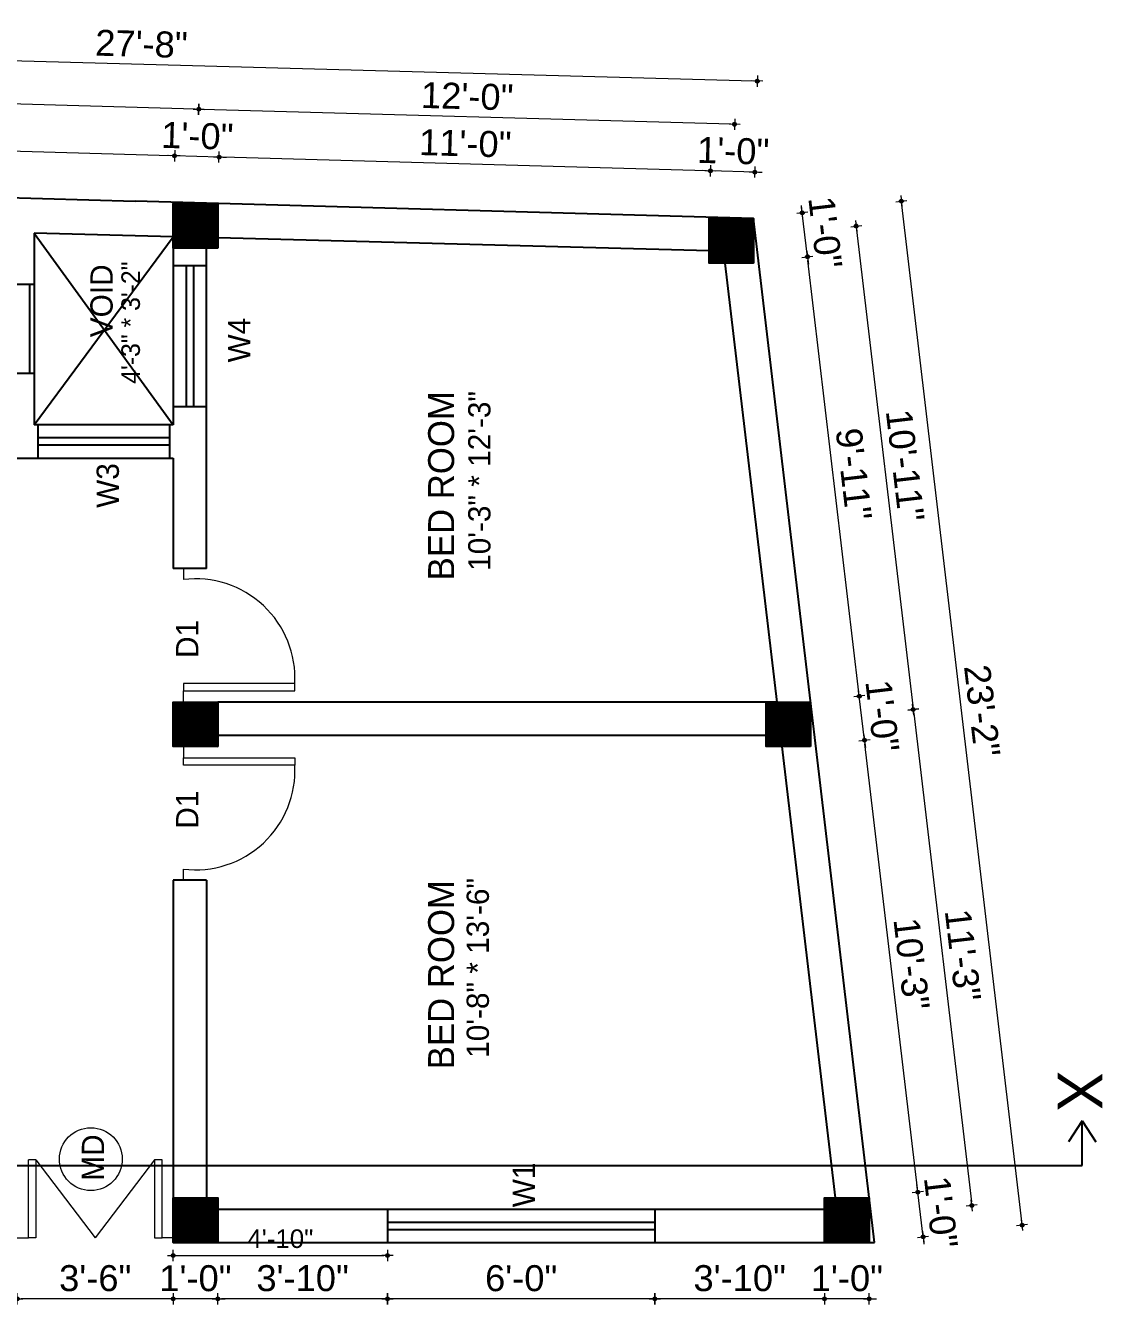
# Model space of a CAD drawing. Header units: inches. Extents: x 10143 to 33197, y -150 to 3760.
# Drawn here: x 25984.8 to 26274.9, y 1911.7 to 2257.3 of the extents above; entities that cross this region are included whole.
import ezdxf
from ezdxf.enums import TextEntityAlignment as Align

# ---------------------------------------------------------------- set-up
doc = ezdxf.new("R2010")
doc.units = ezdxf.units.IN
doc.header["$LTSCALE"] = 0.5
doc.header["$MEASUREMENT"] = 0
doc.header["$PDMODE"] = 66
for name, color, linetype, lineweight in [('0.13', 2, 'Continuous', 13), ('DW TEXT', 92, 'Continuous', 15), ('ELEVATION', 85, 'Continuous', 9), ('hatch', 9, 'Continuous', 0), ('Toilet', 7, 'Continuous', 25)]:
    doc.layers.add(name, color=color, linetype=linetype, lineweight=lineweight)
doc.styles.add('CEN', font='GOTHIC.TTF')
doc.styles.get("Standard").update_dxf_attribs({"font": 'arial.ttf'})
doc.dimstyles.new('S8', dxfattribs={"dimtxt": 5, "dimasz": 1, "dimexe": 6, "dimexo": 18, "dimgap": 1.9375, "dimtad": 1, "dimdec": 0, "dimzin": 3, "dimdsep": 46, "dimlunit": 4, "dimtxsty": 'Standard', "dimblk": 'dot 2', "dimcen": 12, "dimse1": 1, "dimse2": 1, "dimclrd": 1, "dimclre": 1, "dimclrt": 256, "dimadec": 0, "dimazin": 0, "dimtfac": 0.75, "dimtdec": 0, "dimtix": 1, "dimtmove": 1, "dimatfit": 3, "dimldrblk": 'DOT', "dimfxl": 1, "dimtolj": 1, "dimtzin": 0, "dimlwd": 9, "dimlwe": 9, "dimarcsym": 0})

# ---------------------------------------------------------------- blocks, each defined once
blk = doc.blocks.new('dot1')
at = {"layer": 'hatch'}
h = blk.add_hatch(color=256, dxfattribs=at)
edge = h.paths.add_edge_path()
edge.add_arc((0, 0), 1, 0, 360)
for p, q in [((3, 0), (-3, 0)), ((0, 3), (0, -3))]:
    blk.add_line(p, q, dxfattribs=at)
blk.add_circle((0, 0), 1, dxfattribs=at)
blk = doc.blocks.new('dot 2')
at = {"layer": 'hatch', "xscale": 0.5, "yscale": 0.5, "zscale": 0.5}
blk.add_blockref('dot1', (0, 0), dxfattribs=at)
blk = doc.blocks.new('*D1813')
at = {"layer": 'Defpoints', "color": 0, "transparency": 16777216}
for p in [(26200.06, 1929.47), (26212.06, 1929.47), (26200.06, 1914.3)]:
    blk.add_point(p, dxfattribs=at)
at = {"layer": 'Toilet', "color": 1, "lineweight": 9, "transparency": 16777216}
for p, q in [((26199.06, 1914.3), (26198.06, 1914.3)), ((26212.06, 1914.3), (26200.06, 1914.3)), ((26213.06, 1914.3), (26214.06, 1914.3))]:
    blk.add_line(p, q, dxfattribs=at)
blk.add_blockref('dot 2', (26200.06, 1914.3), dxfattribs=at)
at = {"layer": 'Toilet', "color": 1, "lineweight": 9, "transparency": 16777216, "rotation": 180}
blk.add_blockref('dot 2', (26212.06, 1914.3), dxfattribs=at)
at = {"layer": 'Toilet', "transparency": 16777216, "insert": (26206.06, 1919.81), "char_height": 7, "attachment_point": 5}
blk.add_mtext('\\A1;1\'-0"', dxfattribs=at)
blk = doc.blocks.new('_Dot')
at = {"color": 0, "linetype": 'ByBlock', "lineweight": -2}
blk.add_line((-0.5, 0), (-1, 0), dxfattribs=at)
at = {"color": 0, "linetype": 'ByBlock', "const_width": 0.5}
blk.add_lwpolyline([(-0.25, 0, 1), (0.25, 0, 1)], format="xyb", close=True, dxfattribs=at)
blk = doc.blocks.new('*D1814')
at = {"layer": 'Defpoints', "color": 0, "transparency": 16777216}
for p in [(26154.32, 1929.47), (26200.06, 1929.47), (26154.32, 1914.3)]:
    blk.add_point(p, dxfattribs=at)
at = {"layer": 'Toilet', "color": 1, "lineweight": 9, "transparency": 16777216}
blk.add_line((26199.06, 1914.3), (26155.32, 1914.3), dxfattribs=at)
at = {"layer": 'Toilet', "color": 1, "lineweight": 9, "transparency": 16777216, "rotation": 180}
blk.add_blockref('dot 2', (26154.32, 1914.3), dxfattribs=at)
at = {"layer": 'Toilet', "color": 1, "lineweight": 9, "transparency": 16777216}
blk.add_blockref('dot 2', (26200.06, 1914.3), dxfattribs=at)
at = {"layer": 'Toilet', "transparency": 16777216, "insert": (26177.19, 1919.82), "char_height": 7, "attachment_point": 5}
blk.add_mtext('\\A1;3\'-10"', dxfattribs=at)
blk = doc.blocks.new('*D1815')
at = {"layer": 'Defpoints', "color": 0, "transparency": 16777216}
for p in [(26082.32, 1929.47), (26154.32, 1929.47), (26082.32, 1914.3)]:
    blk.add_point(p, dxfattribs=at)
at = {"layer": 'Toilet', "color": 1, "lineweight": 9, "transparency": 16777216}
blk.add_line((26153.32, 1914.3), (26083.32, 1914.3), dxfattribs=at)
at = {"layer": 'Toilet', "color": 1, "lineweight": 9, "transparency": 16777216, "rotation": 180}
blk.add_blockref('dot 2', (26082.32, 1914.3), dxfattribs=at)
at = {"layer": 'Toilet', "color": 1, "lineweight": 9, "transparency": 16777216}
blk.add_blockref('dot 2', (26154.32, 1914.3), dxfattribs=at)
at = {"layer": 'Toilet', "transparency": 16777216, "insert": (26118.32, 1919.81), "char_height": 7, "attachment_point": 5}
blk.add_mtext('\\A1;6\'-0"', dxfattribs=at)
blk = doc.blocks.new('*D1816')
at = {"layer": 'Defpoints', "color": 0, "transparency": 16777216}
for p in [(26036.57, 1929.47), (26082.32, 1929.47), (26036.57, 1914.3)]:
    blk.add_point(p, dxfattribs=at)
at = {"layer": 'Toilet', "color": 1, "lineweight": 9, "transparency": 16777216}
blk.add_line((26081.32, 1914.3), (26037.57, 1914.3), dxfattribs=at)
at = {"layer": 'Toilet', "color": 1, "lineweight": 9, "transparency": 16777216, "rotation": 180}
blk.add_blockref('dot 2', (26036.57, 1914.3), dxfattribs=at)
at = {"layer": 'Toilet', "color": 1, "lineweight": 9, "transparency": 16777216}
blk.add_blockref('dot 2', (26082.32, 1914.3), dxfattribs=at)
at = {"layer": 'Toilet', "transparency": 16777216, "insert": (26059.44, 1919.82), "char_height": 7, "attachment_point": 5}
blk.add_mtext('\\A1;3\'-10"', dxfattribs=at)
blk = doc.blocks.new('*D1817')
at = {"layer": 'Defpoints', "color": 0, "transparency": 16777216}
for p in [(26024.57, 1929.47), (26036.57, 1929.47), (26024.57, 1914.3)]:
    blk.add_point(p, dxfattribs=at)
at = {"layer": 'Toilet', "color": 1, "lineweight": 9, "transparency": 16777216}
for p, q in [((26023.57, 1914.3), (26022.57, 1914.3)), ((26036.57, 1914.3), (26024.57, 1914.3)), ((26037.57, 1914.3), (26038.57, 1914.3))]:
    blk.add_line(p, q, dxfattribs=at)
blk.add_blockref('dot 2', (26024.57, 1914.3), dxfattribs=at)
at = {"layer": 'Toilet', "color": 1, "lineweight": 9, "transparency": 16777216, "rotation": 180}
blk.add_blockref('dot 2', (26036.57, 1914.3), dxfattribs=at)
at = {"layer": 'Toilet', "transparency": 16777216, "insert": (26030.57, 1919.81), "char_height": 7, "attachment_point": 5}
blk.add_mtext('\\A1;1\'-0"', dxfattribs=at)
blk = doc.blocks.new('*D1818')
at = {"layer": 'Defpoints', "color": 0, "transparency": 16777216}
for p in [(25982.57, 1929.47), (26024.57, 1929.47), (25982.57, 1914.3)]:
    blk.add_point(p, dxfattribs=at)
at = {"layer": 'Toilet', "color": 1, "lineweight": 9, "transparency": 16777216}
blk.add_line((26023.57, 1914.3), (25983.57, 1914.3), dxfattribs=at)
at = {"layer": 'Toilet', "color": 1, "lineweight": 9, "transparency": 16777216, "rotation": 180}
blk.add_blockref('dot 2', (25982.57, 1914.3), dxfattribs=at)
at = {"layer": 'Toilet', "color": 1, "lineweight": 9, "transparency": 16777216}
blk.add_blockref('dot 2', (26024.57, 1914.3), dxfattribs=at)
at = {"layer": 'Toilet', "transparency": 16777216, "insert": (26003.57, 1919.82), "char_height": 7, "attachment_point": 5}
blk.add_mtext('\\A1;3\'-6"', dxfattribs=at)
blk = doc.blocks.new('*D1821')
at = {"layer": 'Defpoints', "color": 0, "transparency": 16777216}
for p in [(26030.57, 1935.47), (26206.06, 1935.47), (26030.57, 1899.41)]:
    blk.add_point(p, dxfattribs=at)
at = {"layer": 'Toilet', "color": 1, "lineweight": 9, "transparency": 16777216}
blk.add_line((26205.06, 1899.41), (26031.57, 1899.41), dxfattribs=at)
at = {"layer": 'Toilet', "color": 1, "lineweight": 9, "transparency": 16777216, "rotation": 180}
blk.add_blockref('dot 2', (26030.57, 1899.41), dxfattribs=at)
at = {"layer": 'Toilet', "color": 1, "lineweight": 9, "transparency": 16777216}
blk.add_blockref('dot 2', (26206.06, 1899.41), dxfattribs=at)
at = {"layer": 'Toilet', "transparency": 16777216, "insert": (26118.32, 1904.86), "char_height": 7, "attachment_point": 5}
blk.add_mtext('\\A1;14\'-7"', dxfattribs=at)
blk = doc.blocks.new('*D1822')
at = {"layer": 'Defpoints', "color": 0, "transparency": 16777216}
for p in [(25871.89, 1935.47), (26030.57, 1935.47), (25871.89, 1899.41)]:
    blk.add_point(p, dxfattribs=at)
at = {"layer": 'Toilet', "color": 1, "lineweight": 9, "transparency": 16777216}
blk.add_line((26029.57, 1899.41), (25872.89, 1899.41), dxfattribs=at)
at = {"layer": 'Toilet', "color": 1, "lineweight": 9, "transparency": 16777216, "rotation": 180}
blk.add_blockref('dot 2', (25871.89, 1899.41), dxfattribs=at)
at = {"layer": 'Toilet', "color": 1, "lineweight": 9, "transparency": 16777216}
blk.add_blockref('dot 2', (26030.57, 1899.41), dxfattribs=at)
at = {"layer": 'Toilet', "transparency": 16777216, "insert": (25951.23, 1904.92), "char_height": 7, "attachment_point": 5}
blk.add_mtext('\\A1;13\'-3"', dxfattribs=at)
blk = doc.blocks.new('*D1823')
at = {"layer": 'Defpoints', "color": 0, "transparency": 16777216}
for p in [(25865.89, 1929.47), (26212.06, 1929.47), (25865.89, 1885.53)]:
    blk.add_point(p, dxfattribs=at)
at = {"layer": 'Toilet', "color": 1, "lineweight": 9, "transparency": 16777216}
blk.add_line((26211.06, 1885.53), (25866.89, 1885.53), dxfattribs=at)
at = {"layer": 'Toilet', "color": 1, "lineweight": 9, "transparency": 16777216, "rotation": 180}
blk.add_blockref('dot 2', (25865.89, 1885.53), dxfattribs=at)
at = {"layer": 'Toilet', "color": 1, "lineweight": 9, "transparency": 16777216}
blk.add_blockref('dot 2', (26212.06, 1885.53), dxfattribs=at)
at = {"layer": 'Toilet', "transparency": 16777216, "insert": (26038.98, 1891.04), "char_height": 7, "attachment_point": 5}
blk.add_mtext('\\A1;28\'-10"', dxfattribs=at)
blk = doc.blocks.new('*D1824')
at = {"layer": 'Defpoints', "color": 0, "transparency": 16777216}
for p in [(26225.18, 1943.02), (26212.06, 1941.47), (26213.48, 1929.47)]:
    blk.add_point(p, dxfattribs=at)
at = {"layer": 'Toilet', "color": 1, "lineweight": 9, "transparency": 16777216}
for p, q in [((26225.06, 1944.01), (26224.94, 1945)), ((26226.59, 1931.02), (26225.18, 1943.02)), ((26226.71, 1930.02), (26226.83, 1929.03))]:
    blk.add_line(p, q, dxfattribs=at)
for p, rotation in [((26225.18, 1943.02), 276.7273510482261), ((26226.59, 1931.02), 96.72735104822614)]:
    blk.add_blockref('dot 2', p, dxfattribs=dict(at, rotation=rotation))
at = {"layer": 'Toilet', "transparency": 16777216, "insert": (26231.36, 1937.66), "char_height": 7, "attachment_point": 5, "rotation": 276.7274}
blk.add_mtext('\\A1;1\'-0"', dxfattribs=at)
blk = doc.blocks.new('*D1825')
at = {"layer": 'Defpoints', "color": 0, "transparency": 16777216}
for p in [(26210.81, 2064.8), (26196.3, 2063.09), (26212.06, 1941.47)]:
    blk.add_point(p, dxfattribs=at)
at = {"layer": 'Toilet', "color": 1, "lineweight": 9, "transparency": 16777216}
blk.add_line((26225.06, 1944.01), (26210.93, 2063.81), dxfattribs=at)
for p, rotation in [((26210.81, 2064.8), 96.72735104827724), ((26225.18, 1943.02), 276.7273510482772)]:
    blk.add_blockref('dot 2', p, dxfattribs=dict(at, rotation=rotation))
at = {"layer": 'Toilet', "transparency": 16777216, "insert": (26223.47, 2004.55), "char_height": 7, "attachment_point": 5, "rotation": 276.7274}
blk.add_mtext('\\A1;10\'-3"', dxfattribs=at)
blk = doc.blocks.new('*D1826')
at = {"layer": 'Defpoints', "color": 0, "transparency": 16777216}
for p in [(26196.3, 2075.09), (26209.41, 2076.64), (26196.3, 2063.09)]:
    blk.add_point(p, dxfattribs=at)
at = {"layer": 'Toilet', "color": 1, "lineweight": 9, "transparency": 16777216}
for p, q in [((26209.3, 2077.63), (26209.18, 2078.62)), ((26210.81, 2064.8), (26209.41, 2076.64)), ((26210.93, 2063.81), (26211.04, 2062.82))]:
    blk.add_line(p, q, dxfattribs=at)
for p, rotation in [((26209.41, 2076.64), 276.7273510482772), ((26210.81, 2064.8), 96.72735104827724)]:
    blk.add_blockref('dot 2', p, dxfattribs=dict(at, rotation=rotation))
at = {"layer": 'Toilet', "transparency": 16777216, "insert": (26215.59, 2071.37), "char_height": 7, "attachment_point": 5, "rotation": 276.7274}
blk.add_mtext('\\A1;1\'-0"', dxfattribs=at)
blk = doc.blocks.new('*D1827')
at = {"layer": 'Defpoints', "color": 0, "transparency": 16777216}
for p in [(26195.44, 2195.08), (26180.93, 2193.37), (26196.3, 2075.09)]:
    blk.add_point(p, dxfattribs=at)
at = {"layer": 'Toilet', "color": 1, "lineweight": 9, "transparency": 16777216}
blk.add_line((26209.3, 2077.63), (26195.56, 2194.09), dxfattribs=at)
for p, rotation in [((26195.44, 2195.08), 96.72735104827724), ((26209.41, 2076.64), 276.7273510482772)]:
    blk.add_blockref('dot 2', p, dxfattribs=dict(at, rotation=rotation))
at = {"layer": 'Toilet', "transparency": 16777216, "insert": (26207.9, 2136.5), "char_height": 7, "attachment_point": 5, "rotation": 276.7274}
blk.add_mtext('\\A1;9\'-11"', dxfattribs=at)
blk = doc.blocks.new('*D1828')
at = {"layer": 'Defpoints', "color": 0, "transparency": 16777216}
for p in [(26180.93, 2205.37), (26194.05, 2206.92), (26180.93, 2193.37)]:
    blk.add_point(p, dxfattribs=at)
at = {"layer": 'Toilet', "color": 1, "lineweight": 9, "transparency": 16777216}
for p, q in [((26193.93, 2207.91), (26193.81, 2208.9)), ((26195.44, 2195.08), (26194.05, 2206.92)), ((26195.56, 2194.09), (26195.68, 2193.09))]:
    blk.add_line(p, q, dxfattribs=at)
for p, rotation in [((26194.05, 2206.92), 276.7273510482772), ((26195.44, 2195.08), 96.72735104827724)]:
    blk.add_blockref('dot 2', p, dxfattribs=dict(at, rotation=rotation))
at = {"layer": 'Toilet', "transparency": 16777216, "insert": (26200.22, 2201.64), "char_height": 7, "attachment_point": 5, "rotation": 276.7274}
blk.add_mtext('\\A1;1\'-0"', dxfattribs=at)
blk = doc.blocks.new('*D1829')
at = {"layer": 'Defpoints', "color": 0, "transparency": 16777216}
for p in [(26174.93, 2199.37), (26223.94, 2073.06), (26190.3, 2069.09)]:
    blk.add_point(p, dxfattribs=at)
at = {"layer": 'Toilet', "color": 1, "lineweight": 9, "transparency": 16777216}
blk.add_line((26208.69, 2202.34), (26223.83, 2074.05), dxfattribs=at)
for p, rotation in [((26208.58, 2203.34), 96.72735104822522), ((26223.94, 2073.06), 276.7273510482252)]:
    blk.add_blockref('dot 2', p, dxfattribs=dict(at, rotation=rotation))
at = {"layer": 'Toilet', "transparency": 16777216, "insert": (26221.73, 2138.84), "char_height": 7, "attachment_point": 5, "rotation": 276.7274}
blk.add_mtext('\\A1;10\'-11"', dxfattribs=at)
blk = doc.blocks.new('*D1830')
at = {"layer": 'Defpoints', "color": 0, "transparency": 16777216}
for p in [(26190.3, 2069.09), (26239.7, 1939.44), (26206.06, 1935.47)]:
    blk.add_point(p, dxfattribs=at)
at = {"layer": 'Toilet', "color": 1, "lineweight": 9, "transparency": 16777216}
blk.add_line((26224.06, 2072.07), (26239.59, 1940.43), dxfattribs=at)
for p, rotation in [((26223.94, 2073.06), 96.72735104827724), ((26239.7, 1939.44), 276.7273510482772)]:
    blk.add_blockref('dot 2', p, dxfattribs=dict(at, rotation=rotation))
at = {"layer": 'Toilet', "transparency": 16777216, "insert": (26237.3, 2006.89), "char_height": 7, "attachment_point": 5, "rotation": 276.7274}
blk.add_mtext('\\A1;11\'-3"', dxfattribs=at)
blk = doc.blocks.new('*D1831')
at = {"layer": 'Defpoints', "color": 0, "transparency": 16777216}
for p in [(26220.73, 2210.06), (26180.93, 2205.37), (26213.48, 1929.47)]:
    blk.add_point(p, dxfattribs=at)
at = {"layer": 'Toilet', "color": 1, "lineweight": 9, "transparency": 16777216}
blk.add_line((26253.16, 1935.16), (26220.85, 2209.07), dxfattribs=at)
for p, rotation in [((26220.73, 2210.06), 96.72735104822537), ((26253.27, 1934.16), 276.7273510482254)]:
    blk.add_blockref('dot 2', p, dxfattribs=dict(at, rotation=rotation))
at = {"layer": 'Toilet', "transparency": 16777216, "insert": (26242.48, 2072.76), "char_height": 7, "attachment_point": 5, "rotation": 276.7274}
blk.add_mtext('\\A1;23\'-2"', dxfattribs=at)
blk = doc.blocks.new('*D1832')
at = {"layer": 'Defpoints', "color": 0, "transparency": 16777216}
for p in [(26031.45, 2234.8), (26030.57, 2203.42), (26174.93, 2199.37)]:
    blk.add_point(p, dxfattribs=at)
at = {"layer": 'Toilet', "color": 1, "lineweight": 9, "transparency": 16777216}
blk.add_line((26174.81, 2230.78), (26032.45, 2234.77), dxfattribs=at)
for p, rotation in [((26031.45, 2234.8), 178.3940478382747), ((26175.81, 2230.75), 358.3940478382747)]:
    blk.add_blockref('dot 2', p, dxfattribs=dict(at, rotation=rotation))
at = {"layer": 'Toilet', "transparency": 16777216, "insert": (26103.79, 2238.28), "char_height": 7, "attachment_point": 5, "rotation": 358.394}
blk.add_mtext('\\A1;12\'-0"', dxfattribs=at)
blk = doc.blocks.new('*D1833')
at = {"layer": 'Defpoints', "color": 0, "transparency": 16777216}
for p in [(25855.72, 2239.72), (25854.84, 2208.34), (26030.57, 2203.42)]:
    blk.add_point(p, dxfattribs=at)
at = {"layer": 'Toilet', "color": 1, "lineweight": 9, "transparency": 16777216}
blk.add_line((26030.45, 2234.83), (25856.72, 2239.7), dxfattribs=at)
for p, rotation in [((25855.72, 2239.72), 178.3940478382136), ((26031.45, 2234.8), 358.3940478382136)]:
    blk.add_blockref('dot 2', p, dxfattribs=dict(at, rotation=rotation))
at = {"layer": 'Toilet', "transparency": 16777216, "insert": (25943.74, 2242.77), "char_height": 7, "attachment_point": 5, "rotation": 358.394}
blk.add_mtext('\\A1;14\'-8"', dxfattribs=at)
blk = doc.blocks.new('*D1806')
at = {"layer": 'Defpoints', "color": 0, "transparency": 16777216}
for p in [(26169.28, 2218.21), (26168.93, 2205.71), (26180.93, 2205.37)]:
    blk.add_point(p, dxfattribs=at)
at = {"layer": 'Toilet', "color": 1, "lineweight": 9, "transparency": 16777216}
for p, q in [((26168.28, 2218.24), (26167.28, 2218.27)), ((26181.28, 2217.88), (26169.28, 2218.21)), ((26182.28, 2217.85), (26183.28, 2217.82))]:
    blk.add_line(p, q, dxfattribs=at)
for p, rotation in [((26169.28, 2218.21), 358.3940478382726), ((26181.28, 2217.88), 178.3940478382726)]:
    blk.add_blockref('dot 2', p, dxfattribs=dict(at, rotation=rotation))
at = {"layer": 'Toilet', "transparency": 16777216, "insert": (26175.44, 2223.56), "char_height": 7, "attachment_point": 5, "rotation": 358.394}
blk.add_mtext('\\A1;1\'-0"', dxfattribs=at)
blk = doc.blocks.new('*D1834')
at = {"layer": 'Defpoints', "color": 0, "transparency": 16777216}
for p in [(26036.92, 2221.93), (26036.57, 2209.42), (26168.93, 2205.71)]:
    blk.add_point(p, dxfattribs=at)
at = {"layer": 'Toilet', "color": 1, "lineweight": 9, "transparency": 16777216}
blk.add_line((26168.28, 2218.24), (26037.92, 2221.9), dxfattribs=at)
for p, rotation in [((26036.92, 2221.93), 178.3940478382136), ((26169.28, 2218.21), 358.3940478382136)]:
    blk.add_blockref('dot 2', p, dxfattribs=dict(at, rotation=rotation))
at = {"layer": 'Toilet', "transparency": 16777216, "insert": (26103.26, 2225.58), "char_height": 7, "attachment_point": 5, "rotation": 358.394}
blk.add_mtext('\\A1;11\'-0"', dxfattribs=at)
blk = doc.blocks.new('*D1835')
at = {"layer": 'Defpoints', "color": 0, "transparency": 16777216}
for p in [(26024.93, 2222.26), (26024.57, 2209.42), (26036.57, 2209.42)]:
    blk.add_point(p, dxfattribs=at)
at = {"layer": 'Toilet', "color": 1, "lineweight": 9, "transparency": 16777216}
for p, q in [((26023.93, 2222.29), (26022.93, 2222.32)), ((26036.92, 2221.93), (26024.93, 2222.26)), ((26037.92, 2221.9), (26038.92, 2221.87))]:
    blk.add_line(p, q, dxfattribs=at)
for p, rotation in [((26024.93, 2222.26), 358.3940478382136), ((26036.92, 2221.93), 178.3940478382136)]:
    blk.add_blockref('dot 2', p, dxfattribs=dict(at, rotation=rotation))
at = {"layer": 'Toilet', "transparency": 16777216, "insert": (26031.08, 2227.6), "char_height": 7, "attachment_point": 5, "rotation": 358.394}
blk.add_mtext('\\A1;1\'-0"', dxfattribs=at)
blk = doc.blocks.new('*D1836')
at = {"layer": 'Defpoints', "color": 0, "transparency": 16777216}
for p in [(25861.19, 2226.85), (25860.84, 2214.34), (26024.57, 2209.42)]:
    blk.add_point(p, dxfattribs=at)
at = {"layer": 'Toilet', "color": 1, "lineweight": 9, "transparency": 16777216}
blk.add_line((26023.93, 2222.29), (25862.19, 2226.82), dxfattribs=at)
for p, rotation in [((25861.19, 2226.85), 178.3940478382136), ((26024.93, 2222.26), 358.3940478382136)]:
    blk.add_blockref('dot 2', p, dxfattribs=dict(at, rotation=rotation))
at = {"layer": 'Toilet', "transparency": 16777216, "insert": (25943.21, 2230.07), "char_height": 7, "attachment_point": 5, "rotation": 358.394}
blk.add_mtext('\\A1;13\'-8"', dxfattribs=at)
blk = doc.blocks.new('*D1838')
at = {"layer": 'Defpoints', "color": 0, "transparency": 16777216}
for p in [(25849.84, 2251.36), (25848.84, 2214.34), (26180.93, 2205.37)]:
    blk.add_point(p, dxfattribs=at)
at = {"layer": 'Toilet', "color": 1, "lineweight": 9, "transparency": 16777216}
blk.add_line((26180.93, 2242.41), (25850.84, 2251.33), dxfattribs=at)
for p, rotation in [((25849.84, 2251.36), 178.452048590756), ((26181.93, 2242.39), 358.452048590756)]:
    blk.add_blockref('dot 2', p, dxfattribs=dict(at, rotation=rotation))
at = {"layer": 'Toilet', "transparency": 16777216, "insert": (26016.03, 2252.38), "char_height": 7, "attachment_point": 5, "rotation": 358.452}
blk.add_mtext('\\A1;27\'-8"', dxfattribs=at)
blk = doc.blocks.new('*D1807')
at = {"layer": 'Defpoints', "color": 0, "transparency": 16777216}
for p in [(26024.57, 1929.47), (26082.32, 1929.47), (26082.32, 1925.97)]:
    blk.add_point(p, dxfattribs=at)
at = {"layer": 'Toilet', "color": 1, "lineweight": 9, "transparency": 16777216}
blk.add_line((26025.57, 1925.97), (26081.32, 1925.97), dxfattribs=at)
at = {"layer": 'Toilet', "color": 1, "lineweight": 9, "transparency": 16777216, "rotation": 180}
blk.add_blockref('dot 2', (26024.57, 1925.97), dxfattribs=at)
at = {"layer": 'Toilet', "color": 1, "lineweight": 9, "transparency": 16777216}
blk.add_blockref('dot 2', (26082.32, 1925.97), dxfattribs=at)
at = {"layer": 'Toilet', "transparency": 16777216, "insert": (26053.44, 1930.46), "char_height": 5, "attachment_point": 5}
blk.add_mtext('\\A1;4\'-10"', dxfattribs=at)

msp = doc.modelspace()

# ---------------------------------------------------------------- hatches: boundary and pattern name
at = {"layer": 'Toilet'}
h = msp.add_hatch(dxfattribs=at)
h.set_pattern_fill('ANSI31', color=256, angle=180)
h.set_pattern_definition([(225, (29598.20586, 2188.31735), (0.0883883476, -0.0883883476), [])])
h.paths.add_polyline_path([(26200.06, 1929.47), (26212.06, 1929.47), (26212.06, 1941.47), (26200.06, 1941.47)])
h.paths.add_polyline_path([(26036.57, 1929.47), (26036.57, 1941.47), (26024.57, 1941.47), (26024.57, 1929.47)])
h.paths.add_polyline_path([(25877.89, 1941.47), (25865.89, 1941.47), (25865.89, 1929.47), (25877.89, 1929.47)])
h.paths.add_polyline_path([(25869.54, 2075.09), (25857.54, 2075.09), (25857.54, 2063.09), (25869.54, 2063.09)])
h.paths.add_polyline_path([(26024.57, 2197.42), (26036.57, 2197.42), (26036.57, 2209.42), (26024.57, 2209.42)])
h.paths.add_polyline_path([(26180.93, 2193.37), (26180.93, 2205.37), (26168.93, 2205.37), (26168.93, 2193.37)])
h.paths.add_polyline_path([(26184.3, 2075.09), (26184.3, 2063.09), (26196.3, 2063.09), (26196.3, 2075.09)])
h.paths.add_polyline_path([(26036.57, 2075.09), (26024.57, 2075.09), (26024.57, 2063.09), (26036.57, 2063.09)])

# ---------------------------------------------------------------- linework, layer by layer
at = {"layer": '0.13', "color": 0, "ltscale": 0.5}
for p, q in [((26024.57, 2111.09), (26033.32, 2111.09)), ((26024.57, 2075.09), (26028.57, 2075.09)), ((26024.57, 2063.09), (26028.57, 2063.09)), ((26024.57, 2027.09), (26033.32, 2027.09)), ((26024.57, 1933.47), (26024.57, 1929.47))]:
    msp.add_line(p, q, dxfattribs=at)
at = {"layer": 'ELEVATION', "color": 146, "ltscale": 0.25, "true_color": 0x105689}
for p, q in [((26027.33, 2111.09), (26027.33, 2108.09)), ((26057.33, 2080.09), (26027.33, 2080.09)), ((26027.33, 2080.09), (26027.33, 2078.09)), ((26027.33, 2075.09), (26027.33, 2078.09)), ((26027.33, 2078.09), (26057.33, 2078.09)), ((26057.33, 2078.09), (26057.33, 2080.09)), ((26027.33, 2063.09), (26027.33, 2060.09)), ((26027.33, 2060.09), (26057.33, 2060.09)), ((26027.33, 2058.09), (26027.33, 2060.09)), ((26057.33, 2060.09), (26057.33, 2058.09)), ((26057.33, 2058.09), (26027.33, 2058.09)), ((26027.33, 2027.09), (26027.33, 2030.09)), ((25985.57, 1930.71), (25985.57, 1951.71)), ((25987.57, 1951.71), (25985.57, 1951.71)), ((25987.57, 1951.71), (25987.57, 1930.71)), ((25987.57, 1951.71), (26003.57, 1930.71)), ((26019.57, 1951.71), (26003.57, 1930.71)), ((26019.57, 1951.71), (26019.57, 1930.71)), ((26021.57, 1951.71), (26019.57, 1951.71)), ((26021.57, 1930.71), (26021.57, 1951.71)), ((25982.57, 1930.71), (25985.57, 1930.71)), ((25987.57, 1930.71), (25985.57, 1930.71)), ((26019.57, 1930.71), (26021.57, 1930.71)), ((26024.57, 1930.71), (26021.57, 1930.71))]:
    msp.add_line(p, q, dxfattribs=at)
at = {"layer": 'ELEVATION'}
msp.add_circle((26002.37, 1951.94), 8.46, dxfattribs=at)
at = {"layer": 'ELEVATION', "color": 146, "ltscale": 0.25, "true_color": 0x105689}
for centre, start, end in [((26030.62, 2081.54), 356.8879, 97.062), ((26030.62, 2056.64), 262.938, 3.1121)]:
    msp.add_arc(centre, 26.75, start, end, dxfattribs=at)
at = {"layer": 'Toilet'}
for p, q in [((25954.29, 2211.72), (26014.29, 2210.04)), ((26180.93, 2205.37), (26014.29, 2210.04)), ((26015.57, 2210.01), (26015.57, 2210)), ((26168.93, 2196.69), (26168.93, 2205.71)), ((26213.48, 1929.47), (26180.93, 2205.37)), ((26024.57, 2200.46), (25987.07, 2201.44)), ((25987.07, 2201.44), (25987.07, 2149.76)), ((25987.07, 2201.44), (26024.57, 2149.76)), ((25987.07, 2149.76), (26024.57, 2200.46)), ((26168.93, 2196.69), (26036.57, 2200.15)), ((26024.57, 2197.42), (26024.57, 2149.76)), ((26033.57, 2111.09), (26033.57, 2197.42)), ((26033.57, 2192.59), (26024.57, 2192.59)), ((26028.07, 2192.59), (26028.07, 2154.59)), ((26030.07, 2192.59), (26030.07, 2154.59)), ((26187.24, 2075.09), (26173.29, 2193.37)), ((25987.07, 2187.6), (25982.57, 2187.6)), ((25985.82, 2187.6), (25985.82, 2163.6)), ((25987.07, 2163.6), (25982.57, 2163.6)), ((26033.57, 2154.59), (26024.57, 2154.59)), ((26024.57, 2149.76), (25987.07, 2149.76)), ((25988.07, 2149.76), (25988.07, 2140.76)), ((26023.57, 2149.76), (26023.57, 2140.76)), ((26023.57, 2146.26), (25988.07, 2146.26)), ((26023.57, 2144.26), (25988.07, 2144.26)), ((25982.57, 2140.76), (26024.57, 2140.76)), ((26024.57, 2140.76), (26024.57, 2111.09)), ((26033.57, 2111.09), (26024.57, 2111.09)), ((26187.42, 2075.09), (26036.57, 2075.09)), ((26184.3, 2066.09), (26036.57, 2066.09)), ((26203, 1941.47), (26188.65, 2063.09)), ((26024.57, 2027.09), (26024.57, 1941.47)), ((26033.57, 2027.09), (26024.57, 2027.09)), ((26033.57, 2027.09), (26033.57, 1941.47)), ((26269.44, 1962.22), (26265.74, 1956.55)), ((26269.44, 1950.22), (26269.44, 1962.22)), ((26269.44, 1962.22), (26273.14, 1956.55)), ((25810.4, 1950.22), (26269.44, 1950.22)), ((26036.57, 1938.47), (26200.06, 1938.47)), ((26082.32, 1938.47), (26082.32, 1929.47)), ((26154.32, 1938.47), (26154.32, 1929.47)), ((26082.32, 1934.97), (26154.32, 1934.97)), ((26082.32, 1932.97), (26154.32, 1932.97)), ((26024.57, 1929.47), (26213.48, 1929.47))]:
    msp.add_line(p, q, dxfattribs=at)
for points in [[(26036.57, 2197.42), (26024.57, 2197.42), (26024.57, 2209.42), (26036.57, 2209.42)], [(26180.93, 2193.37), (26168.93, 2193.37), (26168.93, 2205.37), (26180.93, 2205.37)], [(26036.57, 2063.09), (26024.57, 2063.09), (26024.57, 2075.09), (26036.57, 2075.09)], [(26196.3, 2063.09), (26184.3, 2063.09), (26184.3, 2075.09), (26196.3, 2075.09)], [(26036.57, 1929.47), (26024.57, 1929.47), (26024.57, 1941.47), (26036.57, 1941.47)], [(26212.06, 1929.47), (26200.06, 1929.47), (26200.06, 1941.47), (26212.06, 1941.47)]]:
    msp.add_lwpolyline(points, close=True, dxfattribs=at)

# ---------------------------------------------------------------- texts
at = {"layer": 'DW TEXT', "ltscale": 0.13, "style": 'CEN'}
for s, height, rotation, p in [('VOID', 6, 90, (26005.26, 2183.19)), ('4\'-3" * 3\'-2"', 5, 90, (26013.11, 2177.32)), ('W4', 6, 90, (26042.31, 2172.61)), ('BED ROOM', 7, 90, (26096.75, 2133.36)), ('10\'-3" * 12\'-3"', 6, 90, (26107.04, 2134.66)), ('W3', 6, 90, (26006.94, 2133.43)), ('D1', 6, 90, (26028.33, 2092.09)), ('D1', 6, 90, (26028.33, 2046.09)), ('BED ROOM', 7, 90, (26096.75, 2001.62)), ('10\'-8" * 13\'-6"', 6, 90, (26106.62, 2003.46)), ('X', 12, 270, (26268.88, 1970.27)), ('MD', 6, 90, (26002.94, 1952.35)), ('W1', 6, 90, (26119.04, 1944.99))]:
    msp.add_text(s, height=height, rotation=rotation, dxfattribs=at).set_placement(p, align=Align.MIDDLE_CENTER)

# ---------------------------------------------------------------- dimensions: what is measured, and where the dimension line sits
at = {"layer": 'Toilet'}
for p1, p2, distance, picture, middle in [((26180.93, 2205.37), (25848.84, 2214.34), -37.03, '*D1838', (26016.03, 2252.38)), ((26174.93, 2199.37), (26030.57, 2203.42), -31.39, '*D1832', (26103.79, 2238.28)), ((26180.93, 2205.37), (26168.93, 2205.71), -12.51, '*D1806', (26175.44, 2223.56)), ((26213.48, 1929.47), (26180.93, 2205.37), -40.07, '*D1831', (26242.48, 2072.76)), ((26174.93, 2199.37), (26190.3, 2069.09), 33.88, '*D1829', (26221.73, 2138.84)), ((26213.48, 1929.47), (26212.06, 1941.47), -13.2, '*D1824', (26231.36, 1937.66))]:
    dim = msp.add_aligned_dim(p1=p1, p2=p2, distance=distance, dimstyle='S8', override={"dimtxt": 7, "dimfxl": 2, "dimfxlon": 1, "dimarcsym": 1}, dxfattribs=at)
    dim.commit()
    dim.dimension.update_dxf_attribs({"geometry": picture, "text_midpoint": middle})
for base, p1, p2, angle, override, picture, middle in [((25855.72, 2239.72), (26030.57, 2203.42), (25854.84, 2208.34), 358.394, {"dimtxt": 7, "dimfxl": 2, "dimfxlon": 1, "dimarcsym": 1}, '*D1833', (25943.74, 2242.77)), ((25861.19, 2226.85), (26024.57, 2209.42), (25860.84, 2214.34), 358.394, {"dimtxt": 7, "dimfxl": 2, "dimfxlon": 1, "dimarcsym": 1}, '*D1836', (25943.21, 2230.07)), ((26024.93, 2222.26), (26036.57, 2209.42), (26024.57, 2209.42), 358.394, {"dimtxt": 7, "dimfxl": 2, "dimfxlon": 1, "dimarcsym": 1}, '*D1835', (26031.08, 2227.6)), ((26036.92, 2221.93), (26168.93, 2205.71), (26036.57, 2209.42), 358.394, {"dimtxt": 7, "dimfxl": 2, "dimfxlon": 1, "dimarcsym": 1}, '*D1834', (26103.26, 2225.58)), ((26194.05, 2206.92), (26180.93, 2193.37), (26180.93, 2205.37), 276.7274, {"dimtxt": 7, "dimfxl": 2, "dimfxlon": 1, "dimarcsym": 1}, '*D1828', (26200.22, 2201.64)), ((26195.44, 2195.08), (26196.3, 2075.09), (26180.93, 2193.37), 276.7274, {"dimtxt": 7, "dimfxl": 2, "dimfxlon": 1, "dimarcsym": 1}, '*D1827', (26207.9, 2136.5)), ((26209.41, 2076.64), (26196.3, 2063.09), (26196.3, 2075.09), 276.7274, {"dimtxt": 7, "dimfxl": 2, "dimfxlon": 1, "dimarcsym": 1}, '*D1826', (26215.59, 2071.37)), ((26239.7, 1939.44), (26190.3, 2069.09), (26206.06, 1935.47), 96.7274, {"dimtxt": 7, "dimfxl": 2, "dimfxlon": 1, "dimarcsym": 1}, '*D1830', (26237.3, 2006.89)), ((26210.81, 2064.8), (26212.06, 1941.47), (26196.3, 2063.09), 276.7274, {"dimtxt": 7, "dimfxl": 2, "dimfxlon": 1, "dimarcsym": 1}, '*D1825', (26223.47, 2004.55)), ((25871.89, 1899.41), (26030.57, 1935.47), (25871.89, 1935.47), 180, {"dimtxt": 7, "dimfxl": 2, "dimfxlon": 1, "dimarcsym": 1}, '*D1822', (25951.23, 1904.92)), ((26030.57, 1899.41), (26206.06, 1935.47), (26030.57, 1935.47), 180, {"dimtxt": 7, "dimfxl": 2, "dimfxlon": 1, "dimarcsym": 1}, '*D1821', (26118.32, 1904.86)), ((26082.32, 1925.97), (26024.57, 1929.47), (26082.32, 1929.47), 180, {"dimfxl": 2, "dimfxlon": 1, "dimarcsym": 1}, '*D1807', (26053.44, 1930.46)), ((25865.89, 1885.53), (26212.06, 1929.47), (25865.89, 1929.47), 180, {"dimtxt": 7, "dimfxl": 2, "dimfxlon": 1, "dimarcsym": 1}, '*D1823', (26038.98, 1891.04)), ((25982.57, 1914.3), (26024.57, 1929.47), (25982.57, 1929.47), 180, {"dimtxt": 7, "dimfxl": 2, "dimfxlon": 1, "dimarcsym": 1}, '*D1818', (26003.57, 1919.82)), ((26024.57, 1914.3), (26036.57, 1929.47), (26024.57, 1929.47), 180, {"dimtxt": 7, "dimfxl": 2, "dimfxlon": 1, "dimarcsym": 1}, '*D1817', (26030.57, 1919.81)), ((26036.57, 1914.3), (26082.32, 1929.47), (26036.57, 1929.47), 180, {"dimtxt": 7, "dimfxl": 2, "dimfxlon": 1, "dimarcsym": 1}, '*D1816', (26059.44, 1919.82)), ((26082.32, 1914.3), (26154.32, 1929.47), (26082.32, 1929.47), 180, {"dimtxt": 7, "dimfxl": 2, "dimfxlon": 1, "dimarcsym": 1}, '*D1815', (26118.32, 1919.81)), ((26154.32, 1914.3), (26200.06, 1929.47), (26154.32, 1929.47), 180, {"dimtxt": 7, "dimfxl": 2, "dimfxlon": 1, "dimarcsym": 1}, '*D1814', (26177.19, 1919.82)), ((26200.06, 1914.3), (26212.06, 1929.47), (26200.06, 1929.47), 180, {"dimtxt": 7, "dimfxl": 2, "dimfxlon": 1, "dimarcsym": 1}, '*D1813', (26206.06, 1919.81))]:
    dim = msp.add_linear_dim(base=base, p1=p1, p2=p2, angle=angle, dimstyle='S8', override=override, dxfattribs=at)
    dim.commit()
    dim.dimension.update_dxf_attribs({"geometry": picture, "text_midpoint": middle})

doc.saveas('drawing.dxf')
